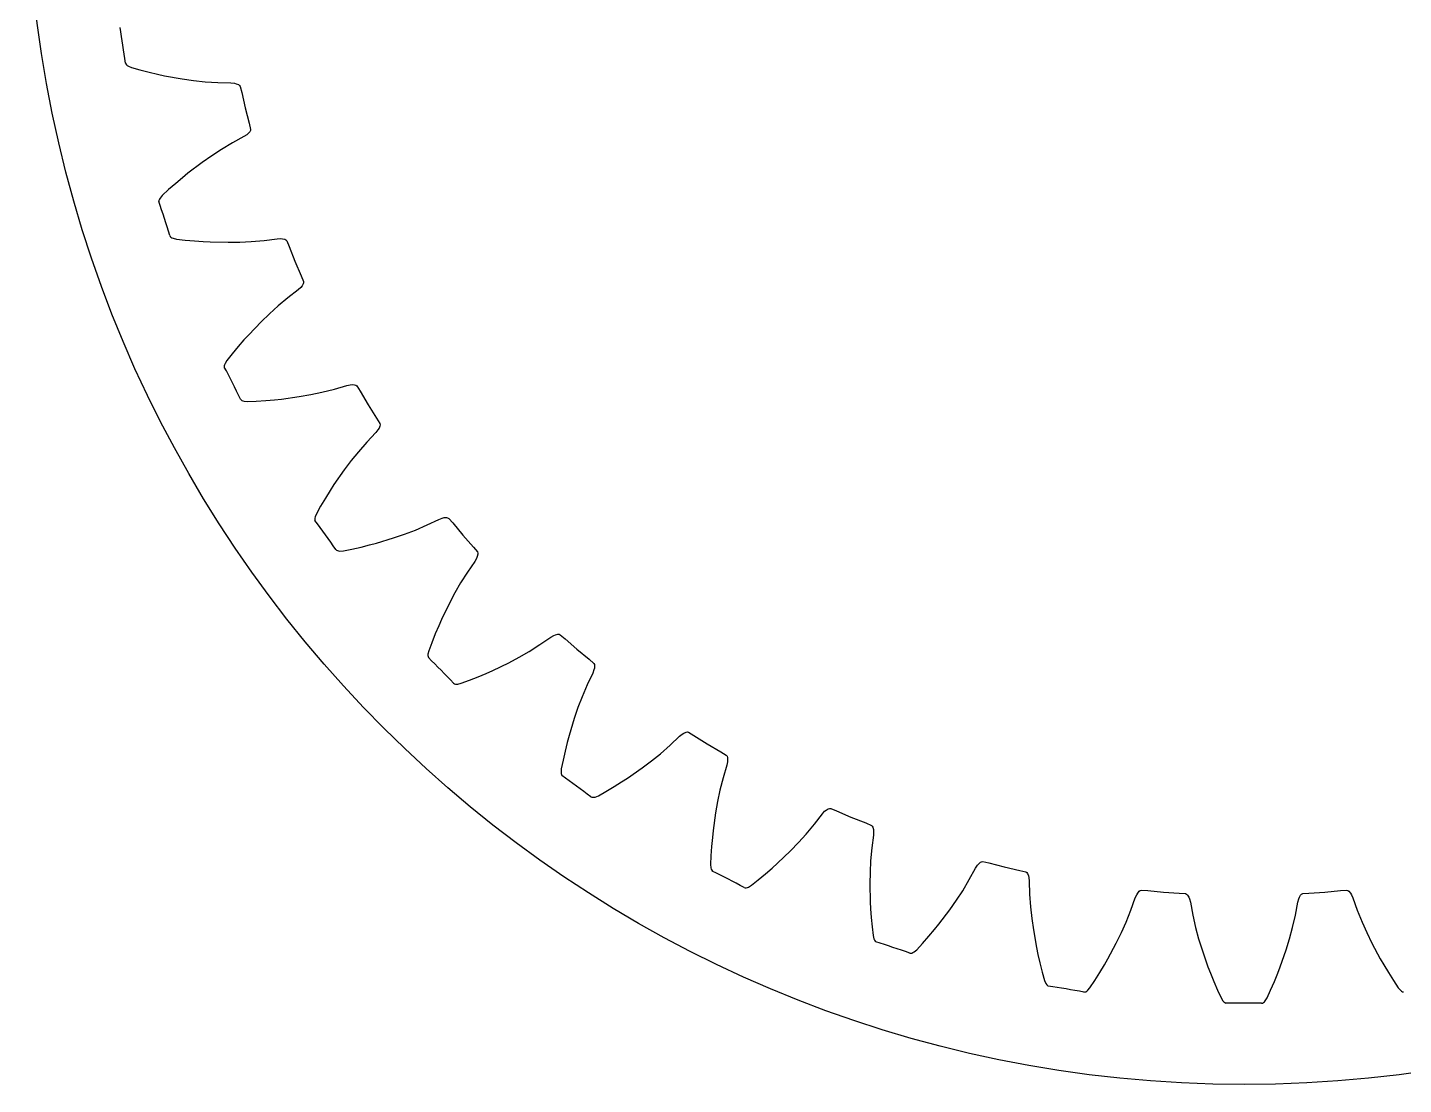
# Model space of a CAD drawing. Extents: x -33.8 to 33.8, y -33.8 to 33.8.
# Drawn here: x -33.75 to 4.42, y -33.75 to -4.42 of the extents above; entities that cross this region are included whole.
import ezdxf

# ---------------------------------------------------------------- set-up
doc = ezdxf.new("R2010")
doc.units = 0

msp = doc.modelspace()

# ---------------------------------------------------------------- linework, layer by layer
msp.add_circle((0, 0), 33.75)
msp.add_circle((0, 0), 33.75)
at = {"layer": 'layer0'}
for p, q in [((-31.033, -5.406), (-31.024, -5.431)), ((-31.024, -5.431), (-31.007, -5.454)), ((-31.007, -5.454), (-30.983, -5.476)), ((-30.983, -5.476), (-30.951, -5.497)), ((-30.951, -5.497), (-30.864, -5.534)), ((-30.864, -5.534), (-30.632, -5.598)), ((-30.632, -5.598), (-30.379, -5.662)), ((-30.379, -5.662), (-30.14, -5.718)), ((-30.14, -5.718), (-29.949, -5.758)), ((-29.949, -5.758), (-29.461, -5.846)), ((-29.461, -5.846), (-29.141, -5.892)), ((-29.141, -5.892), (-28.823, -5.926)), ((-28.823, -5.926), (-28.468, -5.949)), ((-28.468, -5.949), (-28.106, -5.959)), ((-28.106, -5.959), (-28.011, -5.969)), ((-28.011, -5.969), (-27.958, -5.982)), ((-27.958, -5.982), (-27.897, -6.007)), ((-27.897, -6.007), (-27.869, -6.028)), ((-27.869, -6.028), (-27.85, -6.057)), ((-27.85, -6.057), (-27.808, -6.224)), ((-27.808, -6.224), (-27.712, -6.653)), ((-27.712, -6.653), (-27.712, -6.653)), ((-27.712, -6.653), (-27.603, -7.079)), ((-27.603, -7.079), (-27.564, -7.247)), ((-27.564, -7.247), (-27.568, -7.281)), ((-28.066, -7.624), (-28.372, -7.806)), ((-27.748, -7.45), (-28.066, -7.624)), ((-27.668, -7.398), (-27.748, -7.45)), ((-27.626, -7.363), (-27.668, -7.398)), ((-27.583, -7.313), (-27.626, -7.363)), ((-27.568, -7.281), (-27.583, -7.313)), ((-28.64, -7.98), (-28.904, -8.167)), ((-28.372, -7.806), (-28.64, -7.98)), ((-28.904, -8.167), (-29.298, -8.466)), ((-29.638, -8.747), (-29.835, -8.919)), ((-29.451, -8.589), (-29.638, -8.747)), ((-29.298, -8.466), (-29.451, -8.589)), ((-30.073, -9.154), (-30.092, -9.186)), ((-30.013, -9.082), (-30.073, -9.154)), ((-29.835, -8.919), (-30.013, -9.082)), ((-30.104, -9.217), (-30.108, -9.245)), ((-30.092, -9.186), (-30.104, -9.217)), ((-29.805, -10.194), (-29.792, -10.217)), ((-29.792, -10.217), (-29.772, -10.238)), ((-29.772, -10.238), (-29.745, -10.256)), ((-29.745, -10.256), (-29.71, -10.271)), ((-29.71, -10.271), (-29.619, -10.294)), ((-29.619, -10.294), (-29.38, -10.321)), ((-27.187, -10.329), (-26.828, -10.282)), ((-26.828, -10.282), (-26.733, -10.278)), ((-26.733, -10.278), (-26.678, -10.282)), ((-26.678, -10.282), (-26.614, -10.297)), ((-26.614, -10.297), (-26.583, -10.314)), ((-29.38, -10.321), (-29.119, -10.345)), ((-29.119, -10.345), (-28.874, -10.362)), ((-28.874, -10.362), (-28.679, -10.372)), ((-28.679, -10.372), (-28.184, -10.382)), ((-28.184, -10.382), (-27.86, -10.378)), ((-27.86, -10.378), (-27.541, -10.362)), ((-27.541, -10.362), (-27.187, -10.329)), ((-26.583, -10.314), (-26.56, -10.339)), ((-26.56, -10.339), (-26.492, -10.498)), ((-26.492, -10.498), (-26.33, -10.906)), ((-26.33, -10.906), (-26.33, -10.906)), ((-26.33, -10.906), (-26.156, -11.31)), ((-26.156, -11.31), (-26.091, -11.469)), ((-26.241, -11.699), (-26.528, -11.92)), ((-26.17, -11.636), (-26.241, -11.699)), ((-26.134, -11.594), (-26.17, -11.636)), ((-26.1, -11.538), (-26.134, -11.594)), ((-26.09, -11.504), (-26.1, -11.538)), ((-26.091, -11.469), (-26.09, -11.504)), ((-26.801, -12.148), (-27.039, -12.362)), ((-26.528, -11.92), (-26.801, -12.148)), ((-27.271, -12.588), (-27.613, -12.945)), ((-27.039, -12.362), (-27.271, -12.588)), ((-27.613, -12.945), (-27.745, -13.09)), ((-27.905, -13.275), (-28.072, -13.477)), ((-27.745, -13.09), (-27.905, -13.275)), ((-28.222, -13.665), (-28.271, -13.745)), ((-28.072, -13.477), (-28.222, -13.665)), ((-28.285, -13.781), (-28.291, -13.813)), ((-28.291, -13.813), (-28.291, -13.841)), ((-28.271, -13.745), (-28.285, -13.781)), ((-25.581, -14.543), (-25.237, -14.455)), ((-25.237, -14.455), (-24.889, -14.353)), ((-24.889, -14.353), (-24.796, -14.333)), ((-24.796, -14.333), (-24.741, -14.328)), ((-24.741, -14.328), (-24.676, -14.333)), ((-24.676, -14.333), (-24.642, -14.345)), ((-24.642, -14.345), (-24.615, -14.367)), ((-24.615, -14.367), (-24.524, -14.513)), ((-27.843, -14.731), (-27.827, -14.752)), ((-27.827, -14.752), (-27.804, -14.769)), ((-27.804, -14.769), (-27.774, -14.783)), ((-27.774, -14.783), (-27.737, -14.792)), ((-27.737, -14.792), (-27.644, -14.8)), ((-27.644, -14.8), (-27.403, -14.79)), ((-27.403, -14.79), (-27.142, -14.773)), ((-27.142, -14.773), (-26.898, -14.752)), ((-26.898, -14.752), (-26.704, -14.731)), ((-26.704, -14.731), (-26.213, -14.664)), ((-26.213, -14.664), (-25.894, -14.609)), ((-25.894, -14.609), (-25.581, -14.543)), ((-24.524, -14.513), (-24.3, -14.891)), ((-24.3, -14.891), (-24.3, -14.891)), ((-24.3, -14.891), (-24.065, -15.262)), ((-24.065, -15.262), (-23.976, -15.41)), ((-24.028, -15.586), (-24.088, -15.66)), ((-23.999, -15.539), (-24.028, -15.586)), ((-23.974, -15.479), (-23.999, -15.539)), ((-23.976, -15.41), (-23.969, -15.444)), ((-23.969, -15.444), (-23.974, -15.479)), ((-24.337, -15.924), (-24.571, -16.191)), ((-24.088, -15.66), (-24.337, -15.924)), ((-24.571, -16.191), (-24.772, -16.439)), ((-24.966, -16.699), (-25.248, -17.106)), ((-24.772, -16.439), (-24.966, -16.699)), ((-25.248, -17.106), (-25.355, -17.269)), ((-25.485, -17.477), (-25.619, -17.702)), ((-25.355, -17.269), (-25.485, -17.477)), ((-25.737, -17.912), (-25.773, -17.999)), ((-25.619, -17.702), (-25.737, -17.912)), ((-25.781, -18.036), (-25.782, -18.068)), ((-25.782, -18.068), (-25.777, -18.097)), ((-25.773, -17.999), (-25.781, -18.036)), ((-22.991, -18.365), (-22.665, -18.225)), ((-22.665, -18.225), (-22.337, -18.069)), ((-22.337, -18.069), (-22.248, -18.035)), ((-22.248, -18.035), (-22.195, -18.022)), ((-22.195, -18.022), (-22.13, -18.017)), ((-22.13, -18.017), (-22.095, -18.023)), ((-22.095, -18.023), (-22.065, -18.041)), ((-22.065, -18.041), (-21.952, -18.17)), ((-21.952, -18.17), (-21.671, -18.509)), ((-24.07, -18.727), (-23.596, -18.584)), ((-23.596, -18.584), (-23.29, -18.479)), ((-23.29, -18.479), (-22.991, -18.365)), ((-21.671, -18.509), (-21.671, -18.509)), ((-21.671, -18.509), (-21.381, -18.839)), ((-25.196, -18.905), (-25.177, -18.923)), ((-25.177, -18.923), (-25.151, -18.937)), ((-25.151, -18.937), (-25.12, -18.945)), ((-25.12, -18.945), (-25.082, -18.949)), ((-25.082, -18.949), (-24.988, -18.943)), ((-24.988, -18.943), (-24.752, -18.894)), ((-24.752, -18.894), (-24.497, -18.837)), ((-24.497, -18.837), (-24.259, -18.778)), ((-24.259, -18.778), (-24.07, -18.727)), ((-21.381, -18.839), (-21.27, -18.971)), ((-21.257, -19.039), (-21.273, -19.102)), ((-21.27, -18.971), (-21.258, -19.003)), ((-21.258, -19.003), (-21.257, -19.039)), ((-21.341, -19.236), (-21.546, -19.535)), ((-21.294, -19.153), (-21.341, -19.236)), ((-21.273, -19.102), (-21.294, -19.153)), ((-21.736, -19.835), (-21.895, -20.112)), ((-21.546, -19.535), (-21.736, -19.835)), ((-21.895, -20.112), (-22.046, -20.399)), ((-22.046, -20.399), (-22.261, -20.845)), ((-22.261, -20.845), (-22.342, -21.023)), ((-22.437, -21.249), (-22.534, -21.492)), ((-22.342, -21.023), (-22.437, -21.249)), ((-19.535, -21.546), (-19.236, -21.341)), ((-19.236, -21.341), (-19.153, -21.294)), ((-19.153, -21.294), (-19.102, -21.273)), ((-19.102, -21.273), (-19.039, -21.257)), ((-19.039, -21.257), (-19.003, -21.258)), ((-19.003, -21.258), (-18.971, -21.27)), ((-18.971, -21.27), (-18.839, -21.381)), ((-22.618, -21.717), (-22.64, -21.809)), ((-22.534, -21.492), (-22.618, -21.717)), ((-20.112, -21.895), (-19.835, -21.736)), ((-19.835, -21.736), (-19.535, -21.546)), ((-18.839, -21.381), (-18.509, -21.671)), ((-18.509, -21.671), (-18.509, -21.671)), ((-18.509, -21.671), (-18.17, -21.952)), ((-22.64, -21.809), (-22.642, -21.847)), ((-22.642, -21.847), (-22.638, -21.879)), ((-22.638, -21.879), (-22.629, -21.906)), ((-20.845, -22.261), (-20.399, -22.046)), ((-20.399, -22.046), (-20.112, -21.895)), ((-18.17, -21.952), (-18.041, -22.065)), ((-18.041, -22.065), (-18.023, -22.095)), ((-18.023, -22.095), (-18.017, -22.13)), ((-18.017, -22.13), (-18.022, -22.195)), ((-21.492, -22.534), (-21.249, -22.437)), ((-21.249, -22.437), (-21.023, -22.342)), ((-21.023, -22.342), (-20.845, -22.261)), ((-18.069, -22.337), (-18.225, -22.665)), ((-18.035, -22.248), (-18.069, -22.337)), ((-18.022, -22.195), (-18.035, -22.248)), ((-21.928, -22.614), (-21.906, -22.629)), ((-21.906, -22.629), (-21.879, -22.638)), ((-21.879, -22.638), (-21.847, -22.642)), ((-21.847, -22.642), (-21.809, -22.64)), ((-21.809, -22.64), (-21.717, -22.618)), ((-21.717, -22.618), (-21.492, -22.534)), ((-18.225, -22.665), (-18.365, -22.991)), ((-18.365, -22.991), (-18.479, -23.29)), ((-18.584, -23.596), (-18.727, -24.07)), ((-18.479, -23.29), (-18.584, -23.596)), ((-15.66, -24.088), (-15.586, -24.028)), ((-15.586, -24.028), (-15.539, -23.999)), ((-15.539, -23.999), (-15.479, -23.974)), ((-15.479, -23.974), (-15.444, -23.969)), ((-15.444, -23.969), (-15.41, -23.976)), ((-15.41, -23.976), (-15.262, -24.065)), ((-18.778, -24.259), (-18.837, -24.497)), ((-18.727, -24.07), (-18.778, -24.259)), ((-16.191, -24.571), (-15.924, -24.337)), ((-15.924, -24.337), (-15.66, -24.088)), ((-15.262, -24.065), (-14.891, -24.3)), ((-14.891, -24.3), (-14.891, -24.3)), ((-14.891, -24.3), (-14.513, -24.524)), ((-18.894, -24.752), (-18.943, -24.988)), ((-18.837, -24.497), (-18.894, -24.752)), ((-16.699, -24.966), (-16.439, -24.772)), ((-16.439, -24.772), (-16.191, -24.571)), ((-14.513, -24.524), (-14.367, -24.615)), ((-14.367, -24.615), (-14.345, -24.642)), ((-14.333, -24.796), (-14.353, -24.889)), ((-14.345, -24.642), (-14.333, -24.676)), ((-14.333, -24.676), (-14.328, -24.741)), ((-14.328, -24.741), (-14.333, -24.796)), ((-18.943, -24.988), (-18.949, -25.082)), ((-18.949, -25.082), (-18.945, -25.12)), ((-18.945, -25.12), (-18.937, -25.151)), ((-18.937, -25.151), (-18.923, -25.177)), ((-17.106, -25.248), (-16.699, -24.966)), ((-14.353, -24.889), (-14.455, -25.237)), ((-17.702, -25.619), (-17.477, -25.485)), ((-17.477, -25.485), (-17.269, -25.355)), ((-17.269, -25.355), (-17.106, -25.248)), ((-14.455, -25.237), (-14.543, -25.581)), ((-18.121, -25.766), (-18.097, -25.777)), ((-18.097, -25.777), (-18.068, -25.782)), ((-18.068, -25.782), (-18.036, -25.781)), ((-18.036, -25.781), (-17.999, -25.773)), ((-17.999, -25.773), (-17.912, -25.737)), ((-17.912, -25.737), (-17.702, -25.619)), ((-14.609, -25.894), (-14.664, -26.213)), ((-14.543, -25.581), (-14.609, -25.894)), ((-14.664, -26.213), (-14.731, -26.704)), ((-11.92, -26.528), (-11.699, -26.241)), ((-11.699, -26.241), (-11.636, -26.17)), ((-11.636, -26.17), (-11.594, -26.134)), ((-11.594, -26.134), (-11.538, -26.1)), ((-11.538, -26.1), (-11.504, -26.09)), ((-11.504, -26.09), (-11.469, -26.091)), ((-11.469, -26.091), (-11.31, -26.156)), ((-11.31, -26.156), (-10.906, -26.33)), ((-10.906, -26.33), (-10.906, -26.33)), ((-10.906, -26.33), (-10.498, -26.492)), ((-14.731, -26.704), (-14.752, -26.898)), ((-12.148, -26.801), (-11.92, -26.528)), ((-10.498, -26.492), (-10.339, -26.56)), ((-10.339, -26.56), (-10.314, -26.583)), ((-10.314, -26.583), (-10.297, -26.614)), ((-10.297, -26.614), (-10.282, -26.678)), ((-10.282, -26.678), (-10.278, -26.733)), ((-14.752, -26.898), (-14.773, -27.142)), ((-12.588, -27.271), (-12.362, -27.039)), ((-12.362, -27.039), (-12.148, -26.801)), ((-10.282, -26.828), (-10.329, -27.187)), ((-10.278, -26.733), (-10.282, -26.828)), ((-14.79, -27.403), (-14.8, -27.644)), ((-14.773, -27.142), (-14.79, -27.403)), ((-12.945, -27.613), (-12.588, -27.271)), ((-10.329, -27.187), (-10.362, -27.541)), ((-14.8, -27.644), (-14.792, -27.737)), ((-14.792, -27.737), (-14.783, -27.774)), ((-14.783, -27.774), (-14.769, -27.804)), ((-14.769, -27.804), (-14.752, -27.827)), ((-13.275, -27.905), (-13.09, -27.745)), ((-13.09, -27.745), (-12.945, -27.613)), ((-10.378, -27.86), (-10.382, -28.184)), ((-10.362, -27.541), (-10.378, -27.86)), ((-7.624, -28.066), (-7.45, -27.748)), ((-7.45, -27.748), (-7.398, -27.668)), ((-7.398, -27.668), (-7.363, -27.626)), ((-7.363, -27.626), (-7.313, -27.583)), ((-7.313, -27.583), (-7.281, -27.568)), ((-7.281, -27.568), (-7.247, -27.564)), ((-7.247, -27.564), (-7.079, -27.603)), ((-7.079, -27.603), (-6.653, -27.712)), ((-6.653, -27.712), (-6.653, -27.712)), ((-6.653, -27.712), (-6.224, -27.808)), ((-6.224, -27.808), (-6.057, -27.85)), ((-6.057, -27.85), (-6.028, -27.869)), ((-13.745, -28.271), (-13.665, -28.222)), ((-13.665, -28.222), (-13.477, -28.072)), ((-13.477, -28.072), (-13.275, -27.905)), ((-10.382, -28.184), (-10.372, -28.679)), ((-7.806, -28.372), (-7.624, -28.066)), ((-6.028, -27.869), (-6.007, -27.897)), ((-6.007, -27.897), (-5.982, -27.958)), ((-5.982, -27.958), (-5.969, -28.011)), ((-5.969, -28.011), (-5.959, -28.106)), ((-5.959, -28.106), (-5.949, -28.468)), ((-13.867, -28.284), (-13.841, -28.291)), ((-13.841, -28.291), (-13.813, -28.291)), ((-13.813, -28.291), (-13.781, -28.285)), ((-13.781, -28.285), (-13.745, -28.271)), ((-7.98, -28.64), (-7.806, -28.372)), ((-5.949, -28.468), (-5.926, -28.823)), ((-3.139, -28.913), (-3.018, -28.572)), ((-3.018, -28.572), (-2.979, -28.485)), ((-2.979, -28.485), (-2.95, -28.438)), ((-2.95, -28.438), (-2.908, -28.388)), ((-2.908, -28.388), (-2.879, -28.368)), ((-2.879, -28.368), (-2.845, -28.359)), ((-2.845, -28.359), (-2.674, -28.371)), ((-2.674, -28.371), (-2.236, -28.411)), ((-2.236, -28.411), (-2.236, -28.411)), ((-2.236, -28.411), (-1.797, -28.44)), ((-1.797, -28.44), (-1.626, -28.455)), ((-1.626, -28.455), (-1.594, -28.469)), ((-1.594, -28.469), (-1.569, -28.493)), ((-1.569, -28.493), (-1.535, -28.549)), ((-1.535, -28.549), (-1.514, -28.6)), ((-1.514, -28.6), (-1.489, -28.692)), ((1.489, -28.692), (1.514, -28.6)), ((1.514, -28.6), (1.535, -28.549)), ((1.535, -28.549), (1.569, -28.493)), ((1.569, -28.493), (1.594, -28.469)), ((1.594, -28.469), (1.626, -28.455)), ((1.626, -28.455), (1.797, -28.44)), ((1.797, -28.44), (2.236, -28.411)), ((2.236, -28.411), (2.674, -28.371)), ((2.236, -28.411), (2.236, -28.411)), ((2.674, -28.371), (2.845, -28.359)), ((2.845, -28.359), (2.879, -28.368)), ((2.879, -28.368), (2.908, -28.388)), ((2.908, -28.388), (2.95, -28.438)), ((2.95, -28.438), (2.979, -28.485)), ((2.979, -28.485), (3.018, -28.572)), ((3.018, -28.572), (3.139, -28.913)), ((-10.372, -28.679), (-10.362, -28.874)), ((-10.362, -28.874), (-10.345, -29.119)), ((-8.466, -29.298), (-8.167, -28.904)), ((-8.167, -28.904), (-7.98, -28.64)), ((-5.926, -28.823), (-5.892, -29.141)), ((-3.271, -29.244), (-3.139, -28.913)), ((-1.489, -28.692), (-1.422, -29.048)), ((1.422, -29.048), (1.489, -28.692)), ((3.139, -28.913), (3.271, -29.244)), ((-10.345, -29.119), (-10.321, -29.38)), ((-10.321, -29.38), (-10.294, -29.619)), ((-8.589, -29.451), (-8.466, -29.298)), ((-5.892, -29.141), (-5.846, -29.461)), ((-3.401, -29.535), (-3.271, -29.244)), ((-1.422, -29.048), (-1.344, -29.395)), ((1.344, -29.395), (1.422, -29.048)), ((3.271, -29.244), (3.401, -29.535)), ((-10.294, -29.619), (-10.271, -29.71)), ((-10.271, -29.71), (-10.256, -29.745)), ((-10.256, -29.745), (-10.238, -29.772)), ((-10.238, -29.772), (-10.217, -29.792)), ((-8.919, -29.835), (-8.747, -29.638)), ((-8.747, -29.638), (-8.589, -29.451)), ((-5.846, -29.461), (-5.758, -29.949)), ((-3.545, -29.826), (-3.401, -29.535)), ((-1.344, -29.395), (-1.261, -29.704)), ((-1.261, -29.704), (-1.165, -30.013)), ((1.165, -30.013), (1.261, -29.704)), ((1.261, -29.704), (1.344, -29.395)), ((3.401, -29.535), (3.545, -29.826)), ((-9.271, -30.105), (-9.245, -30.108)), ((-9.245, -30.108), (-9.217, -30.104)), ((-9.217, -30.104), (-9.186, -30.092)), ((-9.186, -30.092), (-9.154, -30.073)), ((-9.154, -30.073), (-9.082, -30.013)), ((-9.082, -30.013), (-8.919, -29.835)), ((-5.758, -29.949), (-5.718, -30.14)), ((-5.718, -30.14), (-5.662, -30.379)), ((-3.779, -30.262), (-3.545, -29.826)), ((-1.165, -30.013), (-1.002, -30.481)), ((1.002, -30.481), (1.165, -30.013)), ((3.545, -29.826), (3.779, -30.262)), ((-5.662, -30.379), (-5.598, -30.632)), ((-4.002, -30.642), (-3.876, -30.432)), ((-3.876, -30.432), (-3.779, -30.262)), ((-1.002, -30.481), (-0.932, -30.663)), ((0.932, -30.663), (1.002, -30.481)), ((3.779, -30.262), (3.876, -30.432)), ((3.876, -30.432), (4.002, -30.642)), ((-5.598, -30.632), (-5.534, -30.864)), ((-5.534, -30.864), (-5.497, -30.951)), ((-4.275, -31.064), (-4.142, -30.863)), ((-4.142, -30.863), (-4.002, -30.642)), ((-0.932, -30.663), (-0.84, -30.891)), ((-0.84, -30.891), (-0.737, -31.131)), ((0.737, -31.131), (0.84, -30.891)), ((0.84, -30.891), (0.932, -30.663)), ((4.002, -30.642), (4.142, -30.863)), ((4.142, -30.863), (4.275, -31.064)), ((-5.497, -30.951), (-5.476, -30.983)), ((-5.476, -30.983), (-5.454, -31.007)), ((-5.454, -31.007), (-5.431, -31.024)), ((-4.448, -31.184), (-4.422, -31.183)), ((-4.422, -31.183), (-4.394, -31.175)), ((-4.394, -31.175), (-4.366, -31.159)), ((-4.366, -31.159), (-4.337, -31.135)), ((-4.337, -31.135), (-4.275, -31.064)), ((-0.737, -31.131), (-0.637, -31.35)), ((0.637, -31.35), (0.737, -31.131)), ((4.275, -31.064), (4.337, -31.135)), ((4.337, -31.135), (4.366, -31.159)), ((4.366, -31.159), (4.394, -31.175)), ((4.394, -31.175), (4.422, -31.183)), ((-0.637, -31.35), (-0.587, -31.43)), ((-0.587, -31.43), (-0.562, -31.458)), ((-0.562, -31.458), (-0.537, -31.479)), ((-0.537, -31.479), (-0.511, -31.491)), ((0.485, -31.496), (0.511, -31.491)), ((0.511, -31.491), (0.537, -31.479)), ((0.537, -31.479), (0.562, -31.458)), ((0.562, -31.458), (0.587, -31.43)), ((0.587, -31.43), (0.637, -31.35))]:
    msp.add_line(p, q, dxfattribs=at)
for centre, start, end in [((-64.465, -10.028), 7.8703, 9.5614), ((-62.102, -19.989), 16.8703, 18.5614), ((-58.211, -29.458), 25.8703, 27.5614), ((-52.886, -38.201), 34.8703, 36.5614), ((-46.259, -46.004), 43.8703, 45.5614), ((-38.493, -52.674), 52.8703, 54.5614), ((-29.779, -58.047), 61.8703, 63.5614), ((-20.332, -61.991), 70.8703, 72.5614), ((-10.384, -64.408), 79.8703, 81.5614), ((-0.18, -65.24), 88.8703, 90.5614)]:
    msp.add_arc(centre, 33.75, start, end, dxfattribs=at)
at = {"layer": 'layer1'}
for p, q in [((-31.033, -5.406), (-31.024, -5.431)), ((-31.024, -5.431), (-31.007, -5.454)), ((-31.007, -5.454), (-30.983, -5.476)), ((-30.983, -5.476), (-30.951, -5.497)), ((-30.951, -5.497), (-30.864, -5.534)), ((-30.864, -5.534), (-30.632, -5.598)), ((-30.632, -5.598), (-30.379, -5.662)), ((-30.379, -5.662), (-30.14, -5.718)), ((-30.14, -5.718), (-29.949, -5.758)), ((-29.949, -5.758), (-29.461, -5.846)), ((-29.461, -5.846), (-29.141, -5.892)), ((-29.141, -5.892), (-28.823, -5.926)), ((-28.823, -5.926), (-28.468, -5.949)), ((-28.468, -5.949), (-28.106, -5.959)), ((-28.106, -5.959), (-28.011, -5.969)), ((-28.011, -5.969), (-27.958, -5.982)), ((-27.958, -5.982), (-27.897, -6.007)), ((-27.897, -6.007), (-27.869, -6.028)), ((-27.869, -6.028), (-27.85, -6.057)), ((-27.85, -6.057), (-27.808, -6.224)), ((-27.808, -6.224), (-27.712, -6.653)), ((-27.712, -6.653), (-27.712, -6.653)), ((-27.712, -6.653), (-27.603, -7.079)), ((-27.603, -7.079), (-27.564, -7.247)), ((-27.564, -7.247), (-27.568, -7.281)), ((-28.066, -7.624), (-28.372, -7.806)), ((-27.748, -7.45), (-28.066, -7.624)), ((-27.668, -7.398), (-27.748, -7.45)), ((-27.626, -7.363), (-27.668, -7.398)), ((-27.583, -7.313), (-27.626, -7.363)), ((-27.568, -7.281), (-27.583, -7.313)), ((-28.64, -7.98), (-28.904, -8.167)), ((-28.372, -7.806), (-28.64, -7.98)), ((-28.904, -8.167), (-29.298, -8.466)), ((-29.638, -8.747), (-29.835, -8.919)), ((-29.451, -8.589), (-29.638, -8.747)), ((-29.298, -8.466), (-29.451, -8.589)), ((-30.073, -9.154), (-30.092, -9.186)), ((-30.013, -9.082), (-30.073, -9.154)), ((-29.835, -8.919), (-30.013, -9.082)), ((-30.104, -9.217), (-30.108, -9.245)), ((-30.092, -9.186), (-30.104, -9.217)), ((-29.805, -10.194), (-29.792, -10.217)), ((-29.792, -10.217), (-29.772, -10.238)), ((-29.772, -10.238), (-29.745, -10.256)), ((-29.745, -10.256), (-29.71, -10.271)), ((-29.71, -10.271), (-29.619, -10.294)), ((-29.619, -10.294), (-29.38, -10.321)), ((-27.187, -10.329), (-26.828, -10.282)), ((-26.828, -10.282), (-26.733, -10.278)), ((-26.733, -10.278), (-26.678, -10.282)), ((-26.678, -10.282), (-26.614, -10.297)), ((-26.614, -10.297), (-26.583, -10.314)), ((-29.38, -10.321), (-29.119, -10.345)), ((-29.119, -10.345), (-28.874, -10.362)), ((-28.874, -10.362), (-28.679, -10.372)), ((-28.679, -10.372), (-28.184, -10.382)), ((-28.184, -10.382), (-27.86, -10.378)), ((-27.86, -10.378), (-27.541, -10.362)), ((-27.541, -10.362), (-27.187, -10.329)), ((-26.583, -10.314), (-26.56, -10.339)), ((-26.56, -10.339), (-26.492, -10.498)), ((-26.492, -10.498), (-26.33, -10.906)), ((-26.33, -10.906), (-26.33, -10.906)), ((-26.33, -10.906), (-26.156, -11.31)), ((-26.156, -11.31), (-26.091, -11.469)), ((-26.241, -11.699), (-26.528, -11.92)), ((-26.17, -11.636), (-26.241, -11.699)), ((-26.134, -11.594), (-26.17, -11.636)), ((-26.1, -11.538), (-26.134, -11.594)), ((-26.09, -11.504), (-26.1, -11.538)), ((-26.091, -11.469), (-26.09, -11.504)), ((-26.801, -12.148), (-27.039, -12.362)), ((-26.528, -11.92), (-26.801, -12.148)), ((-27.271, -12.588), (-27.613, -12.945)), ((-27.039, -12.362), (-27.271, -12.588)), ((-27.613, -12.945), (-27.745, -13.09)), ((-27.905, -13.275), (-28.072, -13.477)), ((-27.745, -13.09), (-27.905, -13.275)), ((-28.222, -13.665), (-28.271, -13.745)), ((-28.072, -13.477), (-28.222, -13.665)), ((-28.285, -13.781), (-28.291, -13.813)), ((-28.291, -13.813), (-28.291, -13.841)), ((-28.271, -13.745), (-28.285, -13.781)), ((-25.581, -14.543), (-25.237, -14.455)), ((-25.237, -14.455), (-24.889, -14.353)), ((-24.889, -14.353), (-24.796, -14.333)), ((-24.796, -14.333), (-24.741, -14.328)), ((-24.741, -14.328), (-24.676, -14.333)), ((-24.676, -14.333), (-24.642, -14.345)), ((-24.642, -14.345), (-24.615, -14.367)), ((-24.615, -14.367), (-24.524, -14.513)), ((-27.843, -14.731), (-27.827, -14.752)), ((-27.827, -14.752), (-27.804, -14.769)), ((-27.804, -14.769), (-27.774, -14.783)), ((-27.774, -14.783), (-27.737, -14.792)), ((-27.737, -14.792), (-27.644, -14.8)), ((-27.644, -14.8), (-27.403, -14.79)), ((-27.403, -14.79), (-27.142, -14.773)), ((-27.142, -14.773), (-26.898, -14.752)), ((-26.898, -14.752), (-26.704, -14.731)), ((-26.704, -14.731), (-26.213, -14.664)), ((-26.213, -14.664), (-25.894, -14.609)), ((-25.894, -14.609), (-25.581, -14.543)), ((-24.524, -14.513), (-24.3, -14.891)), ((-24.3, -14.891), (-24.3, -14.891)), ((-24.3, -14.891), (-24.065, -15.262)), ((-24.065, -15.262), (-23.976, -15.41)), ((-24.028, -15.586), (-24.088, -15.66)), ((-23.999, -15.539), (-24.028, -15.586)), ((-23.974, -15.479), (-23.999, -15.539)), ((-23.976, -15.41), (-23.969, -15.444)), ((-23.969, -15.444), (-23.974, -15.479)), ((-24.337, -15.924), (-24.571, -16.191)), ((-24.088, -15.66), (-24.337, -15.924)), ((-24.571, -16.191), (-24.772, -16.439)), ((-24.966, -16.699), (-25.248, -17.106)), ((-24.772, -16.439), (-24.966, -16.699)), ((-25.248, -17.106), (-25.355, -17.269)), ((-25.485, -17.477), (-25.619, -17.702)), ((-25.355, -17.269), (-25.485, -17.477)), ((-25.737, -17.912), (-25.773, -17.999)), ((-25.619, -17.702), (-25.737, -17.912)), ((-25.781, -18.036), (-25.782, -18.068)), ((-25.782, -18.068), (-25.777, -18.097)), ((-25.773, -17.999), (-25.781, -18.036)), ((-22.991, -18.365), (-22.665, -18.225)), ((-22.665, -18.225), (-22.337, -18.069)), ((-22.337, -18.069), (-22.248, -18.035)), ((-22.248, -18.035), (-22.195, -18.022)), ((-22.195, -18.022), (-22.13, -18.017)), ((-22.13, -18.017), (-22.095, -18.023)), ((-22.095, -18.023), (-22.065, -18.041)), ((-22.065, -18.041), (-21.952, -18.17)), ((-21.952, -18.17), (-21.671, -18.509)), ((-24.07, -18.727), (-23.596, -18.584)), ((-23.596, -18.584), (-23.29, -18.479)), ((-23.29, -18.479), (-22.991, -18.365)), ((-21.671, -18.509), (-21.671, -18.509)), ((-21.671, -18.509), (-21.381, -18.839)), ((-25.196, -18.905), (-25.177, -18.923)), ((-25.177, -18.923), (-25.151, -18.937)), ((-25.151, -18.937), (-25.12, -18.945)), ((-25.12, -18.945), (-25.082, -18.949)), ((-25.082, -18.949), (-24.988, -18.943)), ((-24.988, -18.943), (-24.752, -18.894)), ((-24.752, -18.894), (-24.497, -18.837)), ((-24.497, -18.837), (-24.259, -18.778)), ((-24.259, -18.778), (-24.07, -18.727)), ((-21.381, -18.839), (-21.27, -18.971)), ((-21.257, -19.039), (-21.273, -19.102)), ((-21.27, -18.971), (-21.258, -19.003)), ((-21.258, -19.003), (-21.257, -19.039)), ((-21.341, -19.236), (-21.546, -19.535)), ((-21.294, -19.153), (-21.341, -19.236)), ((-21.273, -19.102), (-21.294, -19.153)), ((-21.736, -19.835), (-21.895, -20.112)), ((-21.546, -19.535), (-21.736, -19.835)), ((-21.895, -20.112), (-22.046, -20.399)), ((-22.046, -20.399), (-22.261, -20.845)), ((-22.261, -20.845), (-22.342, -21.023)), ((-22.437, -21.249), (-22.534, -21.492)), ((-22.342, -21.023), (-22.437, -21.249)), ((-19.535, -21.546), (-19.236, -21.341)), ((-19.236, -21.341), (-19.153, -21.294)), ((-19.153, -21.294), (-19.102, -21.273)), ((-19.102, -21.273), (-19.039, -21.257)), ((-19.039, -21.257), (-19.003, -21.258)), ((-19.003, -21.258), (-18.971, -21.27)), ((-18.971, -21.27), (-18.839, -21.381)), ((-22.618, -21.717), (-22.64, -21.809)), ((-22.534, -21.492), (-22.618, -21.717)), ((-20.112, -21.895), (-19.835, -21.736)), ((-19.835, -21.736), (-19.535, -21.546)), ((-18.839, -21.381), (-18.509, -21.671)), ((-18.509, -21.671), (-18.509, -21.671)), ((-18.509, -21.671), (-18.17, -21.952)), ((-22.64, -21.809), (-22.642, -21.847)), ((-22.642, -21.847), (-22.638, -21.879)), ((-22.638, -21.879), (-22.629, -21.906)), ((-20.845, -22.261), (-20.399, -22.046)), ((-20.399, -22.046), (-20.112, -21.895)), ((-18.17, -21.952), (-18.041, -22.065)), ((-18.041, -22.065), (-18.023, -22.095)), ((-18.023, -22.095), (-18.017, -22.13)), ((-18.017, -22.13), (-18.022, -22.195)), ((-21.492, -22.534), (-21.249, -22.437)), ((-21.249, -22.437), (-21.023, -22.342)), ((-21.023, -22.342), (-20.845, -22.261)), ((-18.069, -22.337), (-18.225, -22.665)), ((-18.035, -22.248), (-18.069, -22.337)), ((-18.022, -22.195), (-18.035, -22.248)), ((-21.928, -22.614), (-21.906, -22.629)), ((-21.906, -22.629), (-21.879, -22.638)), ((-21.879, -22.638), (-21.847, -22.642)), ((-21.847, -22.642), (-21.809, -22.64)), ((-21.809, -22.64), (-21.717, -22.618)), ((-21.717, -22.618), (-21.492, -22.534)), ((-18.225, -22.665), (-18.365, -22.991)), ((-18.365, -22.991), (-18.479, -23.29)), ((-18.584, -23.596), (-18.727, -24.07)), ((-18.479, -23.29), (-18.584, -23.596)), ((-15.66, -24.088), (-15.586, -24.028)), ((-15.586, -24.028), (-15.539, -23.999)), ((-15.539, -23.999), (-15.479, -23.974)), ((-15.479, -23.974), (-15.444, -23.969)), ((-15.444, -23.969), (-15.41, -23.976)), ((-15.41, -23.976), (-15.262, -24.065)), ((-18.778, -24.259), (-18.837, -24.497)), ((-18.727, -24.07), (-18.778, -24.259)), ((-16.191, -24.571), (-15.924, -24.337)), ((-15.924, -24.337), (-15.66, -24.088)), ((-15.262, -24.065), (-14.891, -24.3)), ((-14.891, -24.3), (-14.891, -24.3)), ((-14.891, -24.3), (-14.513, -24.524)), ((-18.894, -24.752), (-18.943, -24.988)), ((-18.837, -24.497), (-18.894, -24.752)), ((-16.699, -24.966), (-16.439, -24.772)), ((-16.439, -24.772), (-16.191, -24.571)), ((-14.513, -24.524), (-14.367, -24.615)), ((-14.367, -24.615), (-14.345, -24.642)), ((-14.333, -24.796), (-14.353, -24.889)), ((-14.345, -24.642), (-14.333, -24.676)), ((-14.333, -24.676), (-14.328, -24.741)), ((-14.328, -24.741), (-14.333, -24.796)), ((-18.943, -24.988), (-18.949, -25.082)), ((-18.949, -25.082), (-18.945, -25.12)), ((-18.945, -25.12), (-18.937, -25.151)), ((-18.937, -25.151), (-18.923, -25.177)), ((-17.106, -25.248), (-16.699, -24.966)), ((-14.353, -24.889), (-14.455, -25.237)), ((-17.702, -25.619), (-17.477, -25.485)), ((-17.477, -25.485), (-17.269, -25.355)), ((-17.269, -25.355), (-17.106, -25.248)), ((-14.455, -25.237), (-14.543, -25.581)), ((-18.121, -25.766), (-18.097, -25.777)), ((-18.097, -25.777), (-18.068, -25.782)), ((-18.068, -25.782), (-18.036, -25.781)), ((-18.036, -25.781), (-17.999, -25.773)), ((-17.999, -25.773), (-17.912, -25.737)), ((-17.912, -25.737), (-17.702, -25.619)), ((-14.609, -25.894), (-14.664, -26.213)), ((-14.543, -25.581), (-14.609, -25.894)), ((-14.664, -26.213), (-14.731, -26.704)), ((-11.92, -26.528), (-11.699, -26.241)), ((-11.699, -26.241), (-11.636, -26.17)), ((-11.636, -26.17), (-11.594, -26.134)), ((-11.594, -26.134), (-11.538, -26.1)), ((-11.538, -26.1), (-11.504, -26.09)), ((-11.504, -26.09), (-11.469, -26.091)), ((-11.469, -26.091), (-11.31, -26.156)), ((-11.31, -26.156), (-10.906, -26.33)), ((-10.906, -26.33), (-10.906, -26.33)), ((-10.906, -26.33), (-10.498, -26.492)), ((-14.731, -26.704), (-14.752, -26.898)), ((-12.148, -26.801), (-11.92, -26.528)), ((-10.498, -26.492), (-10.339, -26.56)), ((-10.339, -26.56), (-10.314, -26.583)), ((-10.314, -26.583), (-10.297, -26.614)), ((-10.297, -26.614), (-10.282, -26.678)), ((-10.282, -26.678), (-10.278, -26.733)), ((-14.752, -26.898), (-14.773, -27.142)), ((-12.588, -27.271), (-12.362, -27.039)), ((-12.362, -27.039), (-12.148, -26.801)), ((-10.282, -26.828), (-10.329, -27.187)), ((-10.278, -26.733), (-10.282, -26.828)), ((-14.79, -27.403), (-14.8, -27.644)), ((-14.773, -27.142), (-14.79, -27.403)), ((-12.945, -27.613), (-12.588, -27.271)), ((-10.329, -27.187), (-10.362, -27.541)), ((-14.8, -27.644), (-14.792, -27.737)), ((-14.792, -27.737), (-14.783, -27.774)), ((-14.783, -27.774), (-14.769, -27.804)), ((-14.769, -27.804), (-14.752, -27.827)), ((-13.275, -27.905), (-13.09, -27.745)), ((-13.09, -27.745), (-12.945, -27.613)), ((-10.378, -27.86), (-10.382, -28.184)), ((-10.362, -27.541), (-10.378, -27.86)), ((-7.624, -28.066), (-7.45, -27.748)), ((-7.45, -27.748), (-7.398, -27.668)), ((-7.398, -27.668), (-7.363, -27.626)), ((-7.363, -27.626), (-7.313, -27.583)), ((-7.313, -27.583), (-7.281, -27.568)), ((-7.281, -27.568), (-7.247, -27.564)), ((-7.247, -27.564), (-7.079, -27.603)), ((-7.079, -27.603), (-6.653, -27.712)), ((-6.653, -27.712), (-6.653, -27.712)), ((-6.653, -27.712), (-6.224, -27.808)), ((-6.224, -27.808), (-6.057, -27.85)), ((-6.057, -27.85), (-6.028, -27.869)), ((-13.745, -28.271), (-13.665, -28.222)), ((-13.665, -28.222), (-13.477, -28.072)), ((-13.477, -28.072), (-13.275, -27.905)), ((-10.382, -28.184), (-10.372, -28.679)), ((-7.806, -28.372), (-7.624, -28.066)), ((-6.028, -27.869), (-6.007, -27.897)), ((-6.007, -27.897), (-5.982, -27.958)), ((-5.982, -27.958), (-5.969, -28.011)), ((-5.969, -28.011), (-5.959, -28.106)), ((-5.959, -28.106), (-5.949, -28.468)), ((-13.867, -28.284), (-13.841, -28.291)), ((-13.841, -28.291), (-13.813, -28.291)), ((-13.813, -28.291), (-13.781, -28.285)), ((-13.781, -28.285), (-13.745, -28.271)), ((-7.98, -28.64), (-7.806, -28.372)), ((-5.949, -28.468), (-5.926, -28.823)), ((-3.139, -28.913), (-3.018, -28.572)), ((-3.018, -28.572), (-2.979, -28.485)), ((-2.979, -28.485), (-2.95, -28.438)), ((-2.95, -28.438), (-2.908, -28.388)), ((-2.908, -28.388), (-2.879, -28.368)), ((-2.879, -28.368), (-2.845, -28.359)), ((-2.845, -28.359), (-2.674, -28.371)), ((-2.674, -28.371), (-2.236, -28.411)), ((-2.236, -28.411), (-2.236, -28.411)), ((-2.236, -28.411), (-1.797, -28.44)), ((-1.797, -28.44), (-1.626, -28.455)), ((-1.626, -28.455), (-1.594, -28.469)), ((-1.594, -28.469), (-1.569, -28.493)), ((-1.569, -28.493), (-1.535, -28.549)), ((-1.535, -28.549), (-1.514, -28.6)), ((-1.514, -28.6), (-1.489, -28.692)), ((1.489, -28.692), (1.514, -28.6)), ((1.514, -28.6), (1.535, -28.549)), ((1.535, -28.549), (1.569, -28.493)), ((1.569, -28.493), (1.594, -28.469)), ((1.594, -28.469), (1.626, -28.455)), ((1.626, -28.455), (1.797, -28.44)), ((1.797, -28.44), (2.236, -28.411)), ((2.236, -28.411), (2.674, -28.371)), ((2.236, -28.411), (2.236, -28.411)), ((2.674, -28.371), (2.845, -28.359)), ((2.845, -28.359), (2.879, -28.368)), ((2.879, -28.368), (2.908, -28.388)), ((2.908, -28.388), (2.95, -28.438)), ((2.95, -28.438), (2.979, -28.485)), ((2.979, -28.485), (3.018, -28.572)), ((3.018, -28.572), (3.139, -28.913)), ((-10.372, -28.679), (-10.362, -28.874)), ((-10.362, -28.874), (-10.345, -29.119)), ((-8.466, -29.298), (-8.167, -28.904)), ((-8.167, -28.904), (-7.98, -28.64)), ((-5.926, -28.823), (-5.892, -29.141)), ((-3.271, -29.244), (-3.139, -28.913)), ((-1.489, -28.692), (-1.422, -29.048)), ((1.422, -29.048), (1.489, -28.692)), ((3.139, -28.913), (3.271, -29.244)), ((-10.345, -29.119), (-10.321, -29.38)), ((-10.321, -29.38), (-10.294, -29.619)), ((-8.589, -29.451), (-8.466, -29.298)), ((-5.892, -29.141), (-5.846, -29.461)), ((-3.401, -29.535), (-3.271, -29.244)), ((-1.422, -29.048), (-1.344, -29.395)), ((1.344, -29.395), (1.422, -29.048)), ((3.271, -29.244), (3.401, -29.535)), ((-10.294, -29.619), (-10.271, -29.71)), ((-10.271, -29.71), (-10.256, -29.745)), ((-10.256, -29.745), (-10.238, -29.772)), ((-10.238, -29.772), (-10.217, -29.792)), ((-8.919, -29.835), (-8.747, -29.638)), ((-8.747, -29.638), (-8.589, -29.451)), ((-5.846, -29.461), (-5.758, -29.949)), ((-3.545, -29.826), (-3.401, -29.535)), ((-1.344, -29.395), (-1.261, -29.704)), ((-1.261, -29.704), (-1.165, -30.013)), ((1.165, -30.013), (1.261, -29.704)), ((1.261, -29.704), (1.344, -29.395)), ((3.401, -29.535), (3.545, -29.826)), ((-9.271, -30.105), (-9.245, -30.108)), ((-9.245, -30.108), (-9.217, -30.104)), ((-9.217, -30.104), (-9.186, -30.092)), ((-9.186, -30.092), (-9.154, -30.073)), ((-9.154, -30.073), (-9.082, -30.013)), ((-9.082, -30.013), (-8.919, -29.835)), ((-5.758, -29.949), (-5.718, -30.14)), ((-5.718, -30.14), (-5.662, -30.379)), ((-3.779, -30.262), (-3.545, -29.826)), ((-1.165, -30.013), (-1.002, -30.481)), ((1.002, -30.481), (1.165, -30.013)), ((3.545, -29.826), (3.779, -30.262)), ((-5.662, -30.379), (-5.598, -30.632)), ((-4.002, -30.642), (-3.876, -30.432)), ((-3.876, -30.432), (-3.779, -30.262)), ((-1.002, -30.481), (-0.932, -30.663)), ((0.932, -30.663), (1.002, -30.481)), ((3.779, -30.262), (3.876, -30.432)), ((3.876, -30.432), (4.002, -30.642)), ((-5.598, -30.632), (-5.534, -30.864)), ((-5.534, -30.864), (-5.497, -30.951)), ((-4.275, -31.064), (-4.142, -30.863)), ((-4.142, -30.863), (-4.002, -30.642)), ((-0.932, -30.663), (-0.84, -30.891)), ((-0.84, -30.891), (-0.737, -31.131)), ((0.737, -31.131), (0.84, -30.891)), ((0.84, -30.891), (0.932, -30.663)), ((4.002, -30.642), (4.142, -30.863)), ((4.142, -30.863), (4.275, -31.064)), ((-5.497, -30.951), (-5.476, -30.983)), ((-5.476, -30.983), (-5.454, -31.007)), ((-5.454, -31.007), (-5.431, -31.024)), ((-4.448, -31.184), (-4.422, -31.183)), ((-4.422, -31.183), (-4.394, -31.175)), ((-4.394, -31.175), (-4.366, -31.159)), ((-4.366, -31.159), (-4.337, -31.135)), ((-4.337, -31.135), (-4.275, -31.064)), ((-0.737, -31.131), (-0.637, -31.35)), ((0.637, -31.35), (0.737, -31.131)), ((4.275, -31.064), (4.337, -31.135)), ((4.337, -31.135), (4.366, -31.159)), ((4.366, -31.159), (4.394, -31.175)), ((4.394, -31.175), (4.422, -31.183)), ((-0.637, -31.35), (-0.587, -31.43)), ((-0.587, -31.43), (-0.562, -31.458)), ((-0.562, -31.458), (-0.537, -31.479)), ((-0.537, -31.479), (-0.511, -31.491)), ((0.485, -31.496), (0.511, -31.491)), ((0.511, -31.491), (0.537, -31.479)), ((0.537, -31.479), (0.562, -31.458)), ((0.562, -31.458), (0.587, -31.43)), ((0.587, -31.43), (0.637, -31.35))]:
    msp.add_line(p, q, dxfattribs=at)
for centre, start, end in [((-64.465, -10.028), 7.8703, 9.5614), ((-62.102, -19.989), 16.8703, 18.5614), ((-58.211, -29.458), 25.8703, 27.5614), ((-52.886, -38.201), 34.8703, 36.5614), ((-46.259, -46.004), 43.8703, 45.5614), ((-38.493, -52.674), 52.8703, 54.5614), ((-29.779, -58.047), 61.8703, 63.5614), ((-20.332, -61.991), 70.8703, 72.5614), ((-10.384, -64.408), 79.8703, 81.5614), ((-0.18, -65.24), 88.8703, 90.5614)]:
    msp.add_arc(centre, 33.75, start, end, dxfattribs=at)

doc.saveas('drawing.dxf')
